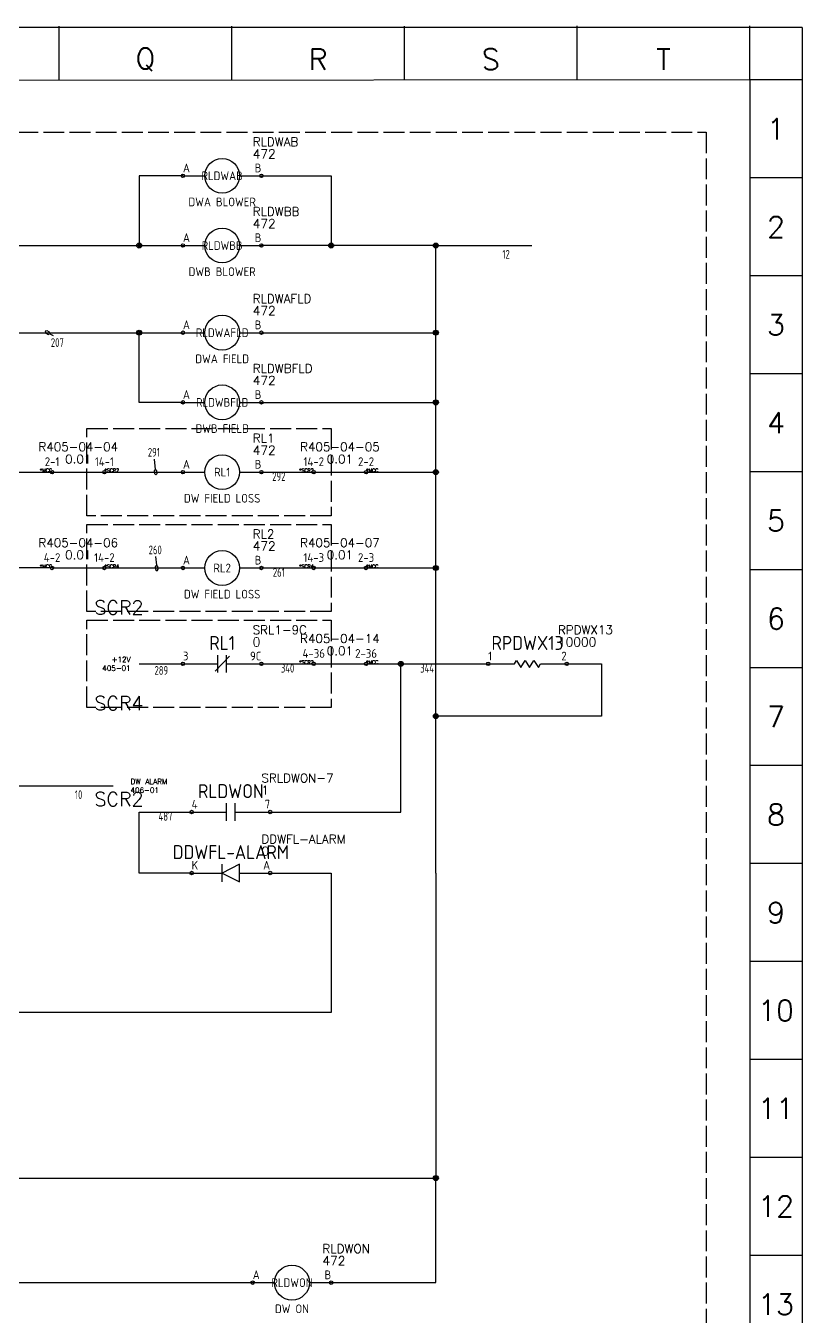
# Model space of a CAD drawing. Header units: millimetres. Extents: x 0 to 1020, y 0 to 646.
# Drawn here: x 797.5 to 1020, y 275.4 to 645.5 of the extents above; entities that cross this region are included whole.
import ezdxf
from ezdxf.enums import TextEntityAlignment as Align

# ---------------------------------------------------------------- set-up
doc = ezdxf.new("R2010")
doc.units = ezdxf.units.MM
doc.header["$LTSCALE"] = 0.5
doc.linetypes.add('ACAD_ISO02W100', pattern=[15, 12, -3])
for name, color, linetype in [('LOCBOX', 7, 'ACAD_ISO02W100'), ('NETLIST', 50, 'Continuous'), ('OUTLINE_GRID', 7, 'Continuous'), ('SYMS', 7, 'Continuous'), ('WIREFIXED', 7, 'Continuous'), ('WIRENO', 7, 'Continuous'), ('WIRES', 7, 'Continuous')]:
    doc.layers.add(name, color=color, linetype=linetype)
doc.styles.get("Standard").update_dxf_attribs({"font": 'txt.shx', "bigfont": 'gbcbig.shx'})
doc.styles.add('WD_IEC', font='isocp2.shx', dxfattribs={"width": 0.9, "height": 4})

# ---------------------------------------------------------------- blocks, each defined once
blk = doc.blocks.new('2010 Grid')
at = {"layer": 'OUTLINE_GRID'}
for p, q in [((850, 481.25), (0, 481.25)), ((672.5, 468.66), (672.5, 481.6)), ((713.75, 468.68), (713.75, 481.62)), ((755, 468.7), (755, 481.64)), ((796.25, 468.72), (796.25, 481.67)), ((837.5, 468.74), (837.5, 481.69)), ((850, 481.25), (850, 0)), ((837.5, 468.74), (12.5, 468.31)), ((837.5, 468.74), (837.5, 0)), ((850, 468.74), (837.5, 468.74)), ((850, 445.33), (837.5, 445.33)), ((850, 421.91), (837.5, 421.91)), ((850, 398.5), (837.5, 398.5)), ((850, 375.08), (837.5, 375.08)), ((850, 351.67), (837.5, 351.67)), ((850, 328.25), (837.5, 328.25)), ((850, 304.84), (837.5, 304.84)), ((850, 281.42), (837.5, 281.42)), ((850, 258.01), (837.5, 258.01)), ((850, 234.59), (837.5, 234.59)), ((850, 211.18), (837.5, 211.18)), ((850, 187.76), (837.5, 187.76))]:
    blk.add_line(p, q, dxfattribs=at)
at = {"layer": 'OUTLINE_GRID', "char_height": 5, "width": 17.7556, "attachment_point": 5}
for s, insert in [('Q', (693.12, 473.63)), ('R', (734.38, 473.65)), ('S', (775.62, 473.67)), ('T', (816.88, 473.69)), ('1', (843.75, 457.04)), ('2', (843.75, 433.62)), ('3', (843.75, 410.21)), ('4', (843.75, 386.79)), ('5', (843.75, 363.37)), ('6', (843.75, 339.96)), ('7', (843.75, 316.54)), ('8', (843.75, 293.13)), ('9', (843.75, 269.71)), ('10', (843.75, 246.3)), ('11', (843.75, 222.88)), ('12', (843.75, 199.47)), ('13', (843.75, 176.05))]:
    blk.add_mtext(s, dxfattribs=dict(at, insert=insert))
blk = doc.blocks.new('INTERCONNECT-H1')
blk.add_line((-2.5, 0), (12.5, 0))
for centre in [(-2.5, 0), (12.5, 0)]:
    blk.add_circle(centre, 0.5)
at = {"style": 'WD_IEC', "flags": 1}
for tag, height, p in [('LOC', 4, (5, 10)), ('TAG1', 4, (-2.43, 3.16)), ('DESC1', 2.5, (5, -2.5))]:
    blk.add_attdef(tag, text='', height=height, dxfattribs=at).set_placement(p, align=Align.MIDDLE_CENTER)
at = {"style": 'WD_IEC', "flags": 8}
for tag, p in [('TERM01', (-2.5, 1)), ('TERM02', (12.5, 1))]:
    blk.add_attdef(tag, text='', height=2.5, dxfattribs=at).set_placement(p, align=Align.BOTTOM_CENTER)
at = {"style": 'WD_IEC', "flags": 1}
blk.add_attdef('X4TERM01', (-2.5, 0), '', height=0.5, dxfattribs=at)
blk.add_attdef('X1TERM02', text='', height=0.5, dxfattribs=at).set_placement((12.5, 0), align=Align.RIGHT)
at = {"layer": 'NETLIST'}
for tag, p in [('NETTAG', (5, 6)), ('NETVALUE', (5, 2.5))]:
    blk.add_attdef(tag, text='', height=2.5, dxfattribs=at).set_placement(p, align=Align.CENTER)
blk.add_attdef('X4TERMDESC01', text='', height=1, dxfattribs=at).set_placement((-2.5, 0), align=Align.RIGHT)
blk.add_attdef('X1TERMDESC02', (12.5, 0), '', height=1, dxfattribs=at)
blk = doc.blocks.new('CONTACTOR-H')
for p, q in [((0, 0), (6.25, 0)), ((16.25, 0), (22.5, 0))]:
    blk.add_line(p, q)
for centre, radius in [((11.25, 0), 5), ((0, 0), 0.5), ((22.5, 0), 0.5)]:
    blk.add_circle(centre, radius)
at = {"style": 'WD_IEC', "flags": 1}
blk.add_attdef('LOC', text='', height=4, dxfattribs=at).set_placement((11.25, 8.5), align=Align.MIDDLE_CENTER)
at = {"style": 'WD_IEC'}
for tag, p, height, flags in [('X4TERM01', (0, 0), 0.64, 1), ('TERM01', (0, 1), 2.5, 8), ('X1TERM02', (22.5, 0), 0.64, 1)]:
    blk.add_attdef(tag, p, '', height=height, dxfattribs=dict(at, flags=flags))
for tag, height, p in [('TAG1', 4, (11.25, 0)), ('DESC1', 2.5, (11.25, -7.5))]:
    blk.add_attdef(tag, text='', height=height, dxfattribs=at).set_placement(p, align=Align.MIDDLE_CENTER)
at = {"style": 'WD_IEC', "flags": 8}
blk.add_attdef('TERM02', text='', height=2.5, dxfattribs=at).set_placement((22.5, 1), align=Align.RIGHT)
at = {"layer": 'NETLIST'}
for tag, p, height in [('NETTAG', (20, 8.5), 2.5), ('NETVALUE', (20, 5), 2.56)]:
    blk.add_attdef(tag, p, '', height=height, dxfattribs=at)
blk = doc.blocks.new('WD_WNH2')
at = {"linetype": 'Continuous', "style": 'WD_IEC', "width": 0.8}
blk.add_attdef('WIRENO', text='', height=2.5, dxfattribs=at).set_placement((0, 0), align=Align.TOP_CENTER)
at = {"style": 'WD_IEC', "flags": 1}
for tag, p in [('W02USER', (0, -1.21)), ('W03USER', (0, -1.33)), ('W04USER', (0, -1.46)), ('W05USER', (0, -1.58)), ('W06USER', (0, -1.71)), ('W07USER', (0, -1.83)), ('W08USER', (0, -1.96)), ('W09USER', (0, -2.08)), ('W01USER', (0, -1.08)), ('W10USER', (0, -2.21))]:
    blk.add_attdef(tag, text='', height=0.08, dxfattribs=at).set_placement(p, align=Align.CENTER)
blk = doc.blocks.new('WDDOT')
for radius in [0.72, 0.449, 0.223]:
    blk.add_circle((0, 0), radius)
blk = doc.blocks.new('CONTACT-NC')
for p, q in [((0, 0), (10, 0)), ((13.35, 2.25), (9.28, -2.05)), ((10, -2.5), (10, 2.5)), ((12.5, -2.5), (12.5, 2.5)), ((12.5, 0), (22.5, 0))]:
    blk.add_line(p, q)
for centre in [(0, 0), (22.5, 0)]:
    blk.add_circle(centre, 0.5)
at = {"style": 'WD_IEC', "flags": 1}
blk.add_attdef('LOC', text='', height=4, dxfattribs=at).set_placement((11.25, 11), align=Align.MIDDLE_CENTER)
at = {"style": 'WD_IEC'}
for tag, height, p in [('TAG1', 4, (11.25, 6)), ('DESC1', 2.5, (11.25, -5))]:
    blk.add_attdef(tag, text='', height=height, dxfattribs=at).set_placement(p, align=Align.MIDDLE_CENTER)
for tag, p, height, flags in [('X4TERM01', (0, 0), 0.64, 1), ('TERM01', (0, 1), 2.5, 8), ('X1TERM02', (22.5, 0), 0.64, 1)]:
    blk.add_attdef(tag, p, '', height=height, dxfattribs=dict(at, flags=flags))
at = {"style": 'WD_IEC', "flags": 8}
blk.add_attdef('TERM02', text='', height=2.5, dxfattribs=at).set_placement((22.5, 1), align=Align.RIGHT)
at = {"layer": 'NETLIST'}
for tag, p, height in [('NETTAG', (20, 8.5), 2.5), ('NETVALUE', (20, 5), 2.56)]:
    blk.add_attdef(tag, p, '', height=height, dxfattribs=at)
blk = doc.blocks.new('RESISTOR-1')
for p, q in [((0, 0), (7.5, 0)), ((7.5, 0), (8.12, 1)), ((8.12, 1), (9.38, -1)), ((9.38, -1), (10.62, 1)), ((10.62, 1), (11.88, -1)), ((11.88, -1), (13.12, 1)), ((13.12, 1), (14.38, -1)), ((14.38, -1), (15, 0)), ((15, 0), (22.5, 0))]:
    blk.add_line(p, q)
for centre in [(0, 0), (22.5, 0)]:
    blk.add_circle(centre, 0.5)
at = {"style": 'WD_IEC', "flags": 1}
blk.add_attdef('LOC', text='', height=4, dxfattribs=at).set_placement((11.25, 11), align=Align.MIDDLE_CENTER)
at = {"style": 'WD_IEC'}
for tag, height, p in [('TAG1', 4, (11.25, 6)), ('DESC1', 2.5, (10.75, -3))]:
    blk.add_attdef(tag, text='', height=height, dxfattribs=at).set_placement(p, align=Align.MIDDLE_CENTER)
for tag, p, height, flags in [('X4TERM01', (0, 0), 0.64, 1), ('TERM01', (0, 1), 2.5, 8), ('X1TERM02', (22.5, 0), 0.64, 1)]:
    blk.add_attdef(tag, p, '', height=height, dxfattribs=dict(at, flags=flags))
at = {"style": 'WD_IEC', "flags": 8}
blk.add_attdef('TERM02', text='', height=2.5, dxfattribs=at).set_placement((22.5, 1), align=Align.RIGHT)
at = {"layer": 'NETLIST'}
for tag, p, height in [('NETTAG', (20, 8.5), 2.5), ('NETVALUE', (20, 5), 2.56)]:
    blk.add_attdef(tag, p, '', height=height, dxfattribs=at)
blk = doc.blocks.new('DIODE-L')
for p, q in [((-22.5, 0), (-13.75, 0)), ((-13.75, -2.5), (-13.75, 2.5)), ((-8.75, 2.5), (-13.75, 0)), ((-13.75, 0), (-8.75, -2.5)), ((-8.75, -2.5), (-8.75, 2.5)), ((-8.75, 0), (0, 0))]:
    blk.add_line(p, q)
for centre in [(-22.5, 0), (0, 0)]:
    blk.add_circle(centre, 0.5)
at = {"style": 'WD_IEC', "flags": 1}
blk.add_attdef('LOC', text='', height=4, dxfattribs=at).set_placement((-11.25, 11), align=Align.MIDDLE_CENTER)
at = {"style": 'WD_IEC'}
for tag, height, p in [('TAG1', 4, (-11.25, 6)), ('DESC1', 2.5, (-11.25, -5))]:
    blk.add_attdef(tag, text='', height=height, dxfattribs=at).set_placement(p, align=Align.MIDDLE_CENTER)
for tag, p, height, flags in [('X4TERM01', (-22.5, 0), 0.64, 1), ('TERM01', (-22.5, 1), 2.5, 8), ('X1TERM02', (0, 0), 0.64, 1)]:
    blk.add_attdef(tag, p, '', height=height, dxfattribs=dict(at, flags=flags))
at = {"style": 'WD_IEC', "flags": 8}
blk.add_attdef('TERM02', text='', height=2.5, dxfattribs=at).set_placement((0, 1), align=Align.RIGHT)
at = {"layer": 'NETLIST'}
for tag, p, height in [('NETTAG', (-2.5, 8.5), 2.5), ('NETVALUE', (-2.5, 5), 2.56)]:
    blk.add_attdef(tag, p, '', height=height, dxfattribs=at)
blk = doc.blocks.new('CONTACT-NO')
for p, q in [((2.5, 0), (12.5, 0)), ((12.5, -2.5), (12.5, 2.5)), ((15, -2.5), (15, 2.5)), ((15, 0), (25, 0))]:
    blk.add_line(p, q)
for centre in [(2.5, 0), (25, 0)]:
    blk.add_circle(centre, 0.5)
at = {"style": 'WD_IEC', "flags": 1}
blk.add_attdef('LOC', text='', height=4, dxfattribs=at).set_placement((13.75, 11), align=Align.MIDDLE_CENTER)
at = {"style": 'WD_IEC'}
for tag, height, p in [('TAG1', 4, (13.75, 6)), ('DESC1', 2.5, (13.75, -5))]:
    blk.add_attdef(tag, text='', height=height, dxfattribs=at).set_placement(p, align=Align.MIDDLE_CENTER)
for tag, p, height, flags in [('X4TERM01', (2.5, 0), 0.64, 1), ('TERM01', (2.5, 1), 2.5, 8), ('X1TERM02', (25, 0), 0.64, 1)]:
    blk.add_attdef(tag, p, '', height=height, dxfattribs=dict(at, flags=flags))
at = {"style": 'WD_IEC', "flags": 8}
blk.add_attdef('TERM02', text='', height=2.5, dxfattribs=at).set_placement((25, 1), align=Align.RIGHT)
at = {"layer": 'NETLIST'}
for tag, p, height in [('NETTAG', (22.5, 8.5), 2.5), ('NETVALUE', (22.5, 5), 2.56)]:
    blk.add_attdef(tag, p, '', height=height, dxfattribs=at)

msp = doc.modelspace()

# ---------------------------------------------------------------- linework, layer by layer
at = {"layer": 'LOCBOX'}
for points in [[(487.5, 615), (992.5, 615), (992.5, 77.5), (487.5, 77.5)], [(815, 530), (885, 530), (885, 505), (815, 505)], [(815, 502.5), (885, 502.5), (885, 477.5), (815, 477.5)], [(815, 475), (885, 475), (885, 450), (815, 450)]]:
    msp.add_lwpolyline(points, close=True, dxfattribs=at)
at = {"layer": 'WIREFIXED'}
for points in [[(834.27, 521.2), (834.59, 518.29), (834.24, 517.85), (834.33, 517.06), (834.77, 516.71), (835.12, 517.15), (835.03, 517.94), (834.81, 518.11)], [(834.64, 493.31), (834.91, 490.79), (834.56, 490.35), (834.65, 489.56), (835.09, 489.21), (835.44, 489.65), (835.35, 490.44), (835.13, 490.61)]]:
    msp.add_lwpolyline(points, dxfattribs=at)
at = {"layer": 'WIRENO'}
msp.add_lwpolyline([(805.4, 556.55), (804.44, 557.1), (804.29, 557.65), (803.6, 558.04), (803.06, 557.9), (803.21, 557.35), (803.9, 556.96), (804.17, 557.03)], dxfattribs=at)
at = {"layer": 'WIRES'}
for p, q in [((842.5, 602.5), (830, 602.5)), ((830, 602.5), (830, 582.5)), ((865, 602.5), (885, 602.5)), ((885, 602.5), (885, 582.5)), ((495, 582.5), (842.5, 582.5)), ((915, 582.5), (865, 582.5)), ((915, 402.5), (915, 582.5)), ((915, 582.5), (942.5, 582.5)), ((765, 557.5), (842.5, 557.5)), ((830, 537.5), (830, 557.5)), ((865, 557.5), (915, 557.5)), ((842.5, 537.5), (830, 537.5)), ((865, 537.5), (915, 537.5)), ((737.5, 517.5), (805, 517.5)), ((820, 517.5), (842.5, 517.5)), ((865, 517.5), (880, 517.5)), ((895, 517.5), (915, 517.5)), ((805, 490), (792.5, 490)), ((820, 490), (842.5, 490)), ((865, 490), (880, 490)), ((895, 490), (915, 490)), ((830, 462.5), (842.5, 462.5)), ((865, 462.5), (880, 462.5)), ((895, 462.5), (930, 462.5)), ((905, 420), (905, 462.5)), ((952.5, 462.5), (962.5, 462.5)), ((962.5, 462.5), (962.5, 447.5)), ((962.5, 447.5), (915, 447.5)), ((790, 427.5), (822.5, 427.5)), ((830, 402.5), (830, 420)), ((830, 420), (845, 420)), ((867.5, 420), (905, 420)), ((845, 402.5), (830, 402.5)), ((867.5, 402.5), (885, 402.5)), ((885, 402.5), (885, 362.5)), ((915, 402.5), (915, 315)), ((885, 362.5), (790, 362.5)), ((717.5, 315), (915, 315)), ((915, 285), (915, 315)), ((532.5, 285), (862.5, 285)), ((885, 285), (915, 285))]:
    msp.add_line(p, q, dxfattribs=at)

# ---------------------------------------------------------------- block references
at = {"xscale": 1.2, "yscale": 1.2, "zscale": 1.2}
msp.add_blockref('2010 Grid', (0, 67.5), dxfattribs=at)
ref = msp.add_blockref('CONTACTOR-H', (842.5, 602.5))
ref.add_attrib('TERM02', 'B', dxfattribs={"height": 2.5, "style": 'WD_IEC'}).set_placement((865, 603.5), align=Align.RIGHT)
ref.add_attrib('TERM01', 'A', (842.5, 603.5), dxfattribs={"height": 2.5, "style": 'WD_IEC'})
ref.add_attrib('DESC1', 'DWA BLOWER', dxfattribs={"height": 2.5, "style": 'WD_IEC'}).set_placement((853.75, 595), align=Align.MIDDLE_CENTER)
ref.add_attrib('TAG1', 'RLDWAB', dxfattribs={"height": 2.5, "style": 'WD_IEC'}).set_placement((853.75, 602.5), align=Align.MIDDLE_CENTER)
ref.add_attrib('NETVALUE', '472', (862.5, 607.5), dxfattribs={"layer": 'NETLIST', "height": 2.56})
ref.add_attrib('NETTAG', 'RLDWAB', (862.5, 611), dxfattribs={"layer": 'NETLIST', "height": 2.5})
ref = msp.add_blockref('CONTACTOR-H', (842.5, 582.5))
ref.add_attrib('TERM02', 'B', dxfattribs={"height": 2.5, "style": 'WD_IEC'}).set_placement((865, 583.5), align=Align.RIGHT)
ref.add_attrib('TERM01', 'A', (842.5, 583.5), dxfattribs={"height": 2.5, "style": 'WD_IEC'})
ref.add_attrib('DESC1', 'DWB BLOWER', dxfattribs={"height": 2.5, "style": 'WD_IEC'}).set_placement((853.75, 575), align=Align.MIDDLE_CENTER)
ref.add_attrib('TAG1', 'RLDWBB', dxfattribs={"height": 2.5, "style": 'WD_IEC'}).set_placement((853.75, 582.5), align=Align.MIDDLE_CENTER)
ref.add_attrib('NETVALUE', '472', (862.5, 587.5), dxfattribs={"layer": 'NETLIST', "height": 2.56})
ref.add_attrib('NETTAG', 'RLDWBB', (862.5, 591), dxfattribs={"layer": 'NETLIST', "height": 2.5})
ref = msp.add_blockref('CONTACTOR-H', (842.5, 557.5))
ref.add_attrib('TERM02', 'B', dxfattribs={"height": 2.5, "style": 'WD_IEC'}).set_placement((865, 558.5), align=Align.RIGHT)
ref.add_attrib('TERM01', 'A', (842.5, 558.5), dxfattribs={"height": 2.5, "style": 'WD_IEC'})
ref.add_attrib('DESC1', 'DWA FIELD', dxfattribs={"height": 2.5, "style": 'WD_IEC'}).set_placement((853.75, 550), align=Align.MIDDLE_CENTER)
ref.add_attrib('TAG1', 'RLDWAFLD', dxfattribs={"height": 2.5, "style": 'WD_IEC'}).set_placement((853.75, 557.5), align=Align.MIDDLE_CENTER)
ref.add_attrib('NETVALUE', '472', (862.5, 562.5), dxfattribs={"layer": 'NETLIST', "height": 2.56})
ref.add_attrib('NETTAG', 'RLDWAFLD', (862.5, 566), dxfattribs={"layer": 'NETLIST', "height": 2.5})
ref = msp.add_blockref('CONTACTOR-H', (842.5, 537.5))
ref.add_attrib('TERM02', 'B', dxfattribs={"height": 2.5, "style": 'WD_IEC'}).set_placement((865, 538.5), align=Align.RIGHT)
ref.add_attrib('TERM01', 'A', (842.5, 538.5), dxfattribs={"height": 2.5, "style": 'WD_IEC'})
ref.add_attrib('DESC1', 'DWB FIELD', dxfattribs={"height": 2.5, "style": 'WD_IEC'}).set_placement((853.75, 530), align=Align.MIDDLE_CENTER)
ref.add_attrib('TAG1', 'RLDWBFLD', dxfattribs={"height": 2.5, "style": 'WD_IEC'}).set_placement((853.75, 537.5), align=Align.MIDDLE_CENTER)
ref.add_attrib('NETVALUE', '472', (862.5, 542.5), dxfattribs={"layer": 'NETLIST', "height": 2.56})
ref.add_attrib('NETTAG', 'RLDWBFLD', (862.5, 546), dxfattribs={"layer": 'NETLIST', "height": 2.5})
ref = msp.add_blockref('INTERCONNECT-H1', (807.5, 517.5))
ref.add_attrib('TERM02', '14-1', dxfattribs={"height": 2.5, "style": 'WD_IEC'}).set_placement((820, 518.5), align=Align.BOTTOM_CENTER)
ref.add_attrib('TERM01', '2-1', dxfattribs={"height": 2.5, "style": 'WD_IEC'}).set_placement((805, 518.5), align=Align.BOTTOM_CENTER)
ref.add_attrib('NETVALUE', '0.01', dxfattribs={"layer": 'NETLIST', "height": 2.5}).set_placement((812.5, 520), align=Align.CENTER)
ref.add_attrib('NETTAG', 'R405-04-04', dxfattribs={"layer": 'NETLIST', "height": 2.5}).set_placement((812.5, 523.5), align=Align.CENTER)
ref.add_attrib('X4TERMDESC01', '*MCC', dxfattribs={"layer": 'NETLIST', "height": 1}).set_placement((805, 517.5), align=Align.RIGHT)
ref.add_attrib('X1TERMDESC02', '*SCR2', (820, 517.5), dxfattribs={"layer": 'NETLIST', "height": 1})
ref = msp.add_blockref('CONTACTOR-H', (842.5, 517.5))
ref.add_attrib('TERM02', 'B', dxfattribs={"height": 2.5, "style": 'WD_IEC'}).set_placement((865, 518.5), align=Align.RIGHT)
ref.add_attrib('TERM01', 'A', (842.5, 518.5), dxfattribs={"height": 2.5, "style": 'WD_IEC'})
ref.add_attrib('DESC1', 'DW FIELD LOSS', dxfattribs={"height": 2.5, "style": 'WD_IEC'}).set_placement((853.75, 510), align=Align.MIDDLE_CENTER)
ref.add_attrib('TAG1', 'RL1', dxfattribs={"height": 2.5, "style": 'WD_IEC'}).set_placement((853.75, 517.5), align=Align.MIDDLE_CENTER)
ref.add_attrib('NETVALUE', '472', (862.5, 522.5), dxfattribs={"layer": 'NETLIST', "height": 2.56})
ref.add_attrib('NETTAG', 'RL1', (862.5, 526), dxfattribs={"layer": 'NETLIST', "height": 2.5})
ref = msp.add_blockref('INTERCONNECT-H1', (882.5, 517.5))
ref.add_attrib('TERM02', '2-2', dxfattribs={"height": 2.5, "style": 'WD_IEC'}).set_placement((895, 518.5), align=Align.BOTTOM_CENTER)
ref.add_attrib('TERM01', '14-2', dxfattribs={"height": 2.5, "style": 'WD_IEC'}).set_placement((880, 518.5), align=Align.BOTTOM_CENTER)
ref.add_attrib('NETVALUE', '0.01', dxfattribs={"layer": 'NETLIST', "height": 2.5}).set_placement((887.5, 520), align=Align.CENTER)
ref.add_attrib('NETTAG', 'R405-04-05', dxfattribs={"layer": 'NETLIST', "height": 2.5}).set_placement((887.5, 523.5), align=Align.CENTER)
ref.add_attrib('X4TERMDESC01', '*SCR2', dxfattribs={"layer": 'NETLIST', "height": 1}).set_placement((880, 517.5), align=Align.RIGHT)
ref.add_attrib('X1TERMDESC02', '*MCC', (895, 517.5), dxfattribs={"layer": 'NETLIST', "height": 1})
ref = msp.add_blockref('CONTACTOR-H', (842.5, 490))
ref.add_attrib('TERM02', 'B', dxfattribs={"height": 2.5, "style": 'WD_IEC'}).set_placement((865, 491), align=Align.RIGHT)
ref.add_attrib('TERM01', 'A', (842.5, 491), dxfattribs={"height": 2.5, "style": 'WD_IEC'})
ref.add_attrib('DESC1', 'DW FIELD LOSS', dxfattribs={"height": 2.5, "style": 'WD_IEC'}).set_placement((853.75, 482.5), align=Align.MIDDLE_CENTER)
ref.add_attrib('TAG1', 'RL2', dxfattribs={"height": 2.5, "style": 'WD_IEC'}).set_placement((853.75, 490), align=Align.MIDDLE_CENTER)
ref.add_attrib('NETVALUE', '472', (862.5, 495), dxfattribs={"layer": 'NETLIST', "height": 2.56})
ref.add_attrib('NETTAG', 'RL2', (862.5, 498.5), dxfattribs={"layer": 'NETLIST', "height": 2.5})
ref = msp.add_blockref('INTERCONNECT-H1', (807.5, 490))
ref.add_attrib('TERM02', '14-2', dxfattribs={"height": 2.5, "style": 'WD_IEC'}).set_placement((820, 491), align=Align.BOTTOM_CENTER)
ref.add_attrib('TERM01', '4-2', dxfattribs={"height": 2.5, "style": 'WD_IEC'}).set_placement((805, 491), align=Align.BOTTOM_CENTER)
ref.add_attrib('NETVALUE', '0.01', dxfattribs={"layer": 'NETLIST', "height": 2.5}).set_placement((812.5, 492.5), align=Align.CENTER)
ref.add_attrib('NETTAG', 'R405-04-06', dxfattribs={"layer": 'NETLIST', "height": 2.5}).set_placement((812.5, 496), align=Align.CENTER)
ref.add_attrib('X4TERMDESC01', '*MCC', dxfattribs={"layer": 'NETLIST', "height": 1}).set_placement((805, 490), align=Align.RIGHT)
ref.add_attrib('X1TERMDESC02', '*SCR4', (820, 490), dxfattribs={"layer": 'NETLIST', "height": 1})
ref = msp.add_blockref('INTERCONNECT-H1', (882.5, 490))
ref.add_attrib('TERM02', '2-3', dxfattribs={"height": 2.5, "style": 'WD_IEC'}).set_placement((895, 491), align=Align.BOTTOM_CENTER)
ref.add_attrib('TERM01', '14-3', dxfattribs={"height": 2.5, "style": 'WD_IEC'}).set_placement((880, 491), align=Align.BOTTOM_CENTER)
ref.add_attrib('NETVALUE', '0.01', dxfattribs={"layer": 'NETLIST', "height": 2.5}).set_placement((887.5, 492.5), align=Align.CENTER)
ref.add_attrib('NETTAG', 'R405-04-07', dxfattribs={"layer": 'NETLIST', "height": 2.5}).set_placement((887.5, 496), align=Align.CENTER)
ref.add_attrib('X4TERMDESC01', '*SCR4', dxfattribs={"layer": 'NETLIST', "height": 1}).set_placement((880, 490), align=Align.RIGHT)
ref.add_attrib('X1TERMDESC02', '*MCC', (895, 490), dxfattribs={"layer": 'NETLIST', "height": 1})
ref = msp.add_blockref('CONTACT-NC', (842.5, 462.5))
ref.add_attrib('TERM02', '9C', dxfattribs={"height": 2.5, "style": 'WD_IEC'}).set_placement((865, 463.5), align=Align.RIGHT)
ref.add_attrib('TERM01', '3', (842.5, 463.5), dxfattribs={"height": 2.5, "style": 'WD_IEC'})
ref.add_attrib('TAG1', 'RL1', dxfattribs={"height": 4, "style": 'WD_IEC'}).set_placement((853.75, 468.5), align=Align.MIDDLE_CENTER)
ref.add_attrib('NETVALUE', '0', (862.5, 467.5), dxfattribs={"layer": 'NETLIST', "height": 2.56})
ref.add_attrib('NETTAG', 'SRL1-9C', (862.5, 471), dxfattribs={"layer": 'NETLIST', "height": 2.5})
ref = msp.add_blockref('INTERCONNECT-H1', (882.5, 462.5))
ref.add_attrib('TERM02', '2-36', dxfattribs={"height": 2.5, "style": 'WD_IEC'}).set_placement((895, 463.5), align=Align.BOTTOM_CENTER)
ref.add_attrib('TERM01', '4-36', dxfattribs={"height": 2.5, "style": 'WD_IEC'}).set_placement((880, 463.5), align=Align.BOTTOM_CENTER)
ref.add_attrib('NETVALUE', '0.01', dxfattribs={"layer": 'NETLIST', "height": 2.5}).set_placement((887.5, 465), align=Align.CENTER)
ref.add_attrib('NETTAG', 'R405-04-14', dxfattribs={"layer": 'NETLIST', "height": 2.5}).set_placement((887.5, 468.5), align=Align.CENTER)
ref.add_attrib('X4TERMDESC01', '*SCR2', dxfattribs={"layer": 'NETLIST', "height": 1}).set_placement((880, 462.5), align=Align.RIGHT)
ref.add_attrib('X1TERMDESC02', '*MCC', (895, 462.5), dxfattribs={"layer": 'NETLIST', "height": 1})
ref = msp.add_blockref('RESISTOR-1', (930, 462.5))
ref.add_attrib('NETTAG', 'RPDWX13', (950, 471), dxfattribs={"layer": 'NETLIST', "height": 2.5})
ref.add_attrib('NETVALUE', '10000', (950, 467.5), dxfattribs={"layer": 'NETLIST', "height": 2.56})
ref.add_attrib('TAG1', 'RPDWX13', dxfattribs={"height": 4, "style": 'WD_IEC'}).set_placement((941.25, 468.5), align=Align.MIDDLE_CENTER)
ref.add_attrib('TERM01', '1', (930, 463.5), dxfattribs={"height": 2.5, "style": 'WD_IEC'})
ref.add_attrib('TERM02', '2', dxfattribs={"height": 2.5, "style": 'WD_IEC'}).set_placement((952.5, 463.5), align=Align.RIGHT)
ref = msp.add_blockref('CONTACT-NO', (842.5, 420))
ref.add_attrib('NETTAG', 'SRLDWON-7', (865, 428.5), dxfattribs={"layer": 'NETLIST', "height": 2.5})
ref.add_attrib('NETVALUE', '1', (865, 425), dxfattribs={"layer": 'NETLIST', "height": 2.56})
ref.add_attrib('TAG1', 'RLDWON', dxfattribs={"height": 4, "style": 'WD_IEC'}).set_placement((856.25, 426), align=Align.MIDDLE_CENTER)
ref.add_attrib('TERM01', '4', (845, 421), dxfattribs={"height": 2.5, "style": 'WD_IEC'})
ref.add_attrib('TERM02', '7', dxfattribs={"height": 2.5, "style": 'WD_IEC'}).set_placement((867.5, 421), align=Align.RIGHT)
ref = msp.add_blockref('DIODE-L', (867.5, 402.5))
ref.add_attrib('NETTAG', 'DDWFL-ALARM', (865, 411), dxfattribs={"layer": 'NETLIST', "height": 2.5})
ref.add_attrib('NETVALUE', '0', (865, 407.5), dxfattribs={"layer": 'NETLIST', "height": 2.56})
ref.add_attrib('TAG1', 'DDWFL-ALARM', dxfattribs={"height": 4, "style": 'WD_IEC'}).set_placement((856.25, 408.5), align=Align.MIDDLE_CENTER)
ref.add_attrib('TERM01', 'K', (845, 403.5), dxfattribs={"height": 2.5, "style": 'WD_IEC'})
ref.add_attrib('TERM02', 'A', dxfattribs={"height": 2.5, "style": 'WD_IEC'}).set_placement((867.5, 403.5), align=Align.RIGHT)
ref = msp.add_blockref('CONTACTOR-H', (862.5, 285))
ref.add_attrib('TERM02', 'B', dxfattribs={"height": 2.5, "style": 'WD_IEC'}).set_placement((885, 286), align=Align.RIGHT)
ref.add_attrib('TERM01', 'A', (862.5, 286), dxfattribs={"height": 2.5, "style": 'WD_IEC'})
ref.add_attrib('DESC1', 'DW ON', dxfattribs={"height": 2.5, "style": 'WD_IEC'}).set_placement((873.75, 277.5), align=Align.MIDDLE_CENTER)
ref.add_attrib('TAG1', 'RLDWON', dxfattribs={"height": 2.5, "style": 'WD_IEC'}).set_placement((873.75, 285), align=Align.MIDDLE_CENTER)
ref.add_attrib('NETVALUE', '472', (882.5, 290), dxfattribs={"layer": 'NETLIST', "height": 2.56})
ref.add_attrib('NETTAG', 'RLDWON', (882.5, 293.5), dxfattribs={"layer": 'NETLIST', "height": 2.5})
at = {"layer": 'SYMS'}
for p in [(830, 582.5), (885, 582.5), (915, 582.5), (830, 557.5), (915, 557.5), (915, 537.5), (915, 517.5), (915, 490), (905, 462.5), (915, 447.5), (915, 315)]:
    msp.add_blockref('WDDOT', p, dxfattribs=at)
at = {"layer": 'WIREFIXED'}
ref = msp.add_blockref('WD_WNH2', (935, 582.5), dxfattribs=at)
ref.add_attrib('WIRENOF', '12', dxfattribs={"linetype": 'Continuous', "height": 2.5, "style": 'WD_IEC', "width": 0.8}).set_placement((935.11, 581.23), align=Align.TOP_CENTER)
ref = msp.add_blockref('WD_WNH2', (834.68, 517.5), dxfattribs=at)
ref.add_attrib('WIRENOF', '291', dxfattribs={"linetype": 'Continuous', "height": 2.5, "style": 'WD_IEC', "width": 0.8}).set_placement((834.18, 524.45), align=Align.TOP_CENTER)
ref = msp.add_blockref('WD_WNH2', (870, 517.5), dxfattribs=at)
ref.add_attrib('WIRENOF', '292', dxfattribs={"linetype": 'Continuous', "height": 2.5, "style": 'WD_IEC', "width": 0.8}).set_placement((870, 517.5), align=Align.TOP_CENTER)
ref = msp.add_blockref('WD_WNH2', (835, 490), dxfattribs=at)
ref.add_attrib('WIRENOF', '260', dxfattribs={"linetype": 'Continuous', "height": 2.5, "style": 'WD_IEC', "width": 0.8}).set_placement((834.56, 496.43), align=Align.TOP_CENTER)
ref = msp.add_blockref('WD_WNH2', (870, 490), dxfattribs=at)
ref.add_attrib('WIRENOF', '261', dxfattribs={"linetype": 'Continuous', "height": 2.5, "style": 'WD_IEC', "width": 0.8}).set_placement((870, 490), align=Align.TOP_CENTER)
ref = msp.add_blockref('WD_WNH2', (836.25, 462.5), dxfattribs=at)
ref.add_attrib('WIRENOF', '289', dxfattribs={"linetype": 'Continuous', "height": 2.5, "style": 'WD_IEC', "width": 0.8}).set_placement((836.31, 461.87), align=Align.TOP_CENTER)
ref = msp.add_blockref('WD_WNH2', (812.5, 427.5), dxfattribs=at)
ref.add_attrib('WIRENOF', '10', dxfattribs={"linetype": 'Continuous', "height": 2.5, "style": 'WD_IEC', "width": 0.8}).set_placement((812.61, 426.23), align=Align.TOP_CENTER)
at = {"layer": 'WIRENO'}
ref = msp.add_blockref('WD_WNH2', (803.75, 557.5), dxfattribs=at)
ref.add_attrib('WIRENO', '207', dxfattribs={"linetype": 'Continuous', "height": 2.5, "style": 'WD_IEC', "width": 0.8}).set_placement((806.5, 555.91), align=Align.TOP_CENTER)
ref = msp.add_blockref('WD_WNH2', (872.5, 462.5), dxfattribs=at)
ref.add_attrib('WIRENO', '340', dxfattribs={"linetype": 'Continuous', "height": 2.5, "style": 'WD_IEC', "width": 0.8}).set_placement((872.5, 462.5), align=Align.TOP_CENTER)
ref = msp.add_blockref('WD_WNH2', (912.5, 462.5), dxfattribs=at)
ref.add_attrib('WIRENO', '344', dxfattribs={"linetype": 'Continuous', "height": 2.5, "style": 'WD_IEC', "width": 0.8}).set_placement((912.5, 462.5), align=Align.TOP_CENTER)
ref = msp.add_blockref('WD_WNH2', (837.5, 420), dxfattribs=at)
ref.add_attrib('WIRENO', '487', dxfattribs={"linetype": 'Continuous', "height": 2.5, "style": 'WD_IEC', "width": 0.8}).set_placement((837.5, 420), align=Align.TOP_CENTER)

# ---------------------------------------------------------------- texts
at = {"char_height": 1.5}
for s, insert, attachment_point in [('+12V\\P405-01', (827.5, 462.5), 6), ('DW ALARM\\P406-01', (827.5, 427.5), 4)]:
    msp.add_mtext_dynamic_manual_height_columns(s, width=15, gutter_width=0.5, heights=[0], dxfattribs=dict(at, insert=insert, attachment_point=attachment_point))
at = {"layer": 'LOCBOX'}
for s, p in [('SCR2', (824.17, 475.5)), ('SCR4', (824.17, 448)), ('SCR2', (824.17, 420.5))]:
    msp.add_text(s, height=4, dxfattribs=at).set_placement(p, align=Align.BOTTOM_CENTER)

doc.saveas('drawing.dxf')
